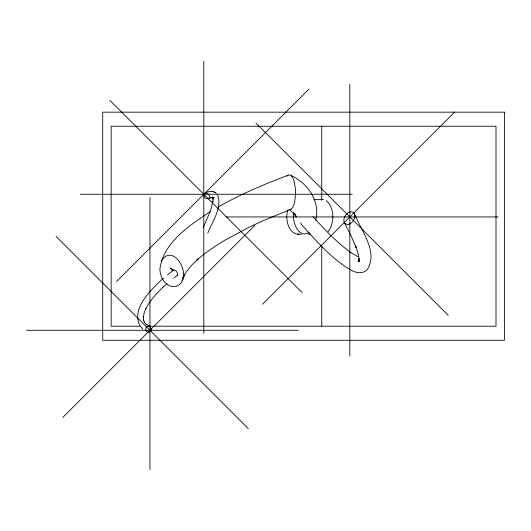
<?xml version="1.0" encoding="UTF-8"?>
<svg xmlns="http://www.w3.org/2000/svg" width="531" height="531" viewBox="0 0 531 531"><rect width="100%" height="100%" fill="white"/><g stroke="black" fill="none" stroke-linecap="round" stroke-linejoin="round"><path stroke-width="0.8" d="M212.865 201.86L213.031 198.448L213.11 199.191L212.719 197.306M293.835 212.453C291.758 221.122 298.236 239.222 309.301 232.332M315.646 220.365C320.764 201.07 307.064 182.053 289.614 174.845L288.028 175.203C264.139 184.363 240.424 194.26 218.195 207.01M212.991 201.196L210.595 210.561L203.167 227.68M173.518 270.465L173.836 269.834C176.04 270.093 177.839 272.868 177.679 275.012L173.683 278.191M287.928 209.672C284.556 219.27 288.599 236.149 301.462 234.217M210.462 211.544C189.594 225.35 163.495 242.129 159.904 269.084C160.136 285.997 179.969 295.701 184.542 274.534L182.823 277.461L186.746 271.248L192.043 264.896L198.68 258.438L196.503 260.349L204.528 253.758L213.847 247.127L224.407 240.477L249.066 227.255L263.044 220.75L291.021 209.254L292.501 207.727L293.782 205.152L294.771 201.694L295.641 193.118L295.455 188.591L293.909 180.567L292.661 177.619L291.194 175.668M181.987 280.633C188.863 268.593 171.254 243.583 161.165 261.471M359.175 258.385L358.146 261.73L358.764 259.845M207.767 233.142C212.334 221.46 222.336 208.086 217.69 195.096M328.025 231.901C334.517 223.126 334.855 208.172 326.326 200.658M287.039 176.219L288.028 175.203M116.541 281.516L308.757 89.301M62.691 417.545L254.913 225.323M262.586 304.21L454.801 111.988M163.382 278.29L159.068 282.094C148.461 292.74 131.967 308.836 139.726 325.397M166.847 283.833L163.163 287.059L163.468 286.76C156.572 293.331 149.994 300.473 145.653 309.029L145.925 308.425L144.047 313.27L143.257 317.697L143.357 316.954L143.675 320.883M167.511 274.792L173.836 269.834M216.422 193.423C213.15 190.251 206.367 190.948 203.791 194.532C203.22 198.581 208.676 200.233 211.351 197.479L210.654 197.605L213.157 197.3L212.393 197.233M208.198 198.747C211.418 197.087 208.046 192.049 205.059 193.098M291.021 209.254L289.435 209.612M297.745 234.217L299.159 233.925M177.095 275.29L177.447 275.244M80.393 194.26L352.232 194.26M313.808 199.636L323.333 199.636M226.438 216.953L498.277 216.953M307.94 234.217L310.137 234.217M140.669 326.207L111.152 326.207L111.152 126.245L496.007 126.245L496.007 326.207L147.645 326.207M26.55 330.289L298.389 330.289M358.372 256.513L356.865 256.121L349.776 252.006M212.241 197.18L214.252 197.877L212.758 197.154M212.347 191.432L213.117 191.698M214.312 192.109L215.082 192.381M149.676 326.605C145.912 324.249 143.901 331.152 147.737 332.214C154.01 332.559 150.366 324.673 146.105 324.361M350.964 252.703C336.853 242.388 324.7 229.697 313.111 216.694M290.258 210.435L295.873 215.832L294.161 213.522L296.192 216.947L295.123 214.272M256.008 123.126L448.23 315.341M109.963 100.432L302.185 292.654M56.12 236.461L248.335 428.676M173.179 270.764L170.511 267.963L172.987 270.943M146.695 324.886L144.226 322.065L144.684 322.735L143.284 319.343L143.576 320.1M140.184 326.067L142.812 329.054M212.539 197.087L213.336 198.136L212.871 197.439M300.732 222.761L301.289 224.421C317.02 241.426 332.326 260.13 353.102 271.188C357.628 273.253 362.6 273.472 366.682 270.339C379.386 252.756 360.549 229.79 354.343 213.502C349.644 207.873 341.745 217.478 344.353 222.761L351.21 236.083L356.148 247.459L355.624 245.873L358.518 254.966L359.341 261.657L359.155 259.699M344.353 222.761C349.053 228.39 356.958 218.785 354.343 213.502M349.836 84.256L349.836 356.095M321.733 126.245L321.733 200.167M321.733 245.72L321.733 326.207M203.791 61.569L203.791 333.408M149.948 197.592L149.948 469.431M504.45 112.174L102.702 112.174L102.702 340.285L504.45 340.285L504.45 112.174"/></g></svg>
